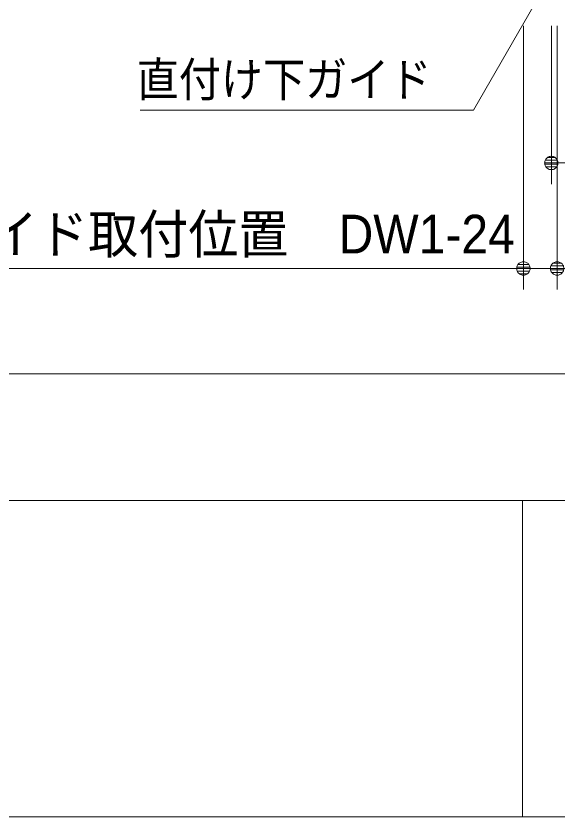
# Model space of a CAD drawing. Units: millimetres, scale not verified. Extents: x -6062 to 6062, y -3045 to 3045.
# Drawn here: x -4418 to -3904, y -2770 to -2011 of the extents above; entities that cross this region are included whole.
import ezdxf
from ezdxf.enums import TextEntityAlignment as Align

# ---------------------------------------------------------------- set-up
doc = ezdxf.new("R2010")
doc.units = ezdxf.units.MM
doc.header["$LTSCALE"] = 20
for name, color, linetype, lineweight in [('0-0_2寸法-2', 7, 'Continuous', 9), ('0-1_0', 7, 'Continuous', 9), ('0-2_2寸法-1', 7, 'Continuous', 9), ('0-3_2寸法-3', 7, 'Continuous', 9), ('0-5_1図面枠', 7, 'Continuous', 9)]:
    doc.layers.add(name, color=color, linetype=linetype, lineweight=lineweight)
doc.styles.add('ＭＳ ゴシック', font='')
doc.styles.add('ＭＳ Ｐゴシック', font='')
doc.styles.get('ＭＳ ゴシック').set_extended_font_data('MS Gothic')
doc.styles.get('ＭＳ Ｐゴシック').set_extended_font_data('MS PGothic')

# ---------------------------------------------------------------- blocks, each defined once
blk = doc.blocks.new('_Dot')
at = {"layer": '0-1_0'}
for p, q in [((-10, 0), (-20, 0)), ((9.78, 2), (-9.78, 2)), ((7.99, 6), (-7.99, 6)), ((9.16, -3.98), (-9.16, -3.98)), ((6, -7.98), (-6, -7.98))]:
    blk.add_line(p, q, dxfattribs=at)
for points in [[(10, 0), (9.92, 1.25), (9.69, 2.49), (9.3, 3.68), (8.76, 4.82), (8.09, 5.88), (7.29, 6.85), (6.37, 7.71), (5.36, 8.44), (4.26, 9.05), (3.09, 9.51), (1.87, 9.82), (0.63, 9.98), (-0.63, 9.98), (-1.87, 9.82), (-3.09, 9.51), (-4.26, 9.05), (-5.36, 8.44), (-6.37, 7.71), (-7.29, 6.85), (-8.09, 5.88), (-8.76, 4.82), (-9.3, 3.68), (-9.69, 2.49), (-9.92, 1.25), (-10, 0), (0, 0)], [(-10, 0), (-9.92, -1.25), (-9.69, -2.49), (-9.3, -3.68), (-8.76, -4.82), (-8.09, -5.88), (-7.29, -6.85), (-6.37, -7.71), (-5.36, -8.44), (-4.26, -9.05), (-3.09, -9.51), (-1.87, -9.82), (-0.63, -9.98), (0.63, -9.98), (1.87, -9.82), (3.09, -9.51), (4.26, -9.05), (5.36, -8.44), (6.37, -7.71), (7.29, -6.85), (8.09, -5.88), (8.76, -4.82), (9.3, -3.68), (9.69, -2.49), (9.92, -1.25), (10, 0), (0, 0)]]:
    blk.add_lwpolyline(points, close=True, dxfattribs=at)
blk = doc.blocks.new('グループ-90')
at = {"layer": '0-5_1図面枠'}
for p, q in [((-80000, -49400), (80000, -49400)), ((-43000, -49400), (-43000, -55400))]:
    blk.add_line(p, q, dxfattribs=at)
blk.add_lwpolyline([(-80000, 55400), (80000, 55400), (80000, -55400), (-80000, -55400)], close=True, dxfattribs=at)
blk = doc.blocks.new('図面枠')
at = {"layer": '0-5_1図面枠'}
blk.add_blockref('グループ-90', (0, 0), dxfattribs=at)

msp = doc.modelspace()

# ---------------------------------------------------------------- linework, layer by layer
at = {"layer": '0-0_2寸法-2'}
for p, q in [((-3936.5, -2020), (-3936.5, -2270)), ((-3904.5, -2020), (-3904.5, -2270)), ((-3949.21, -2250), (-3961.92, -2250)), ((-3936.5, -2250), (-3904.5, -2250))]:
    msp.add_line(p, q, dxfattribs=at)
at = {"layer": '0-2_2寸法-1'}
for p, q in [((-3936.5, -2020), (-3936.5, -2270)), ((-3910, -2020), (-3910, -2170)), ((-4702.79, -2250), (-3949.21, -2250)), ((-4709.79, -2350), (-1532.21, -2350))]:
    msp.add_line(p, q, dxfattribs=at)
at = {"layer": '0-3_2寸法-3'}
msp.add_lwpolyline([(-3920.5, -1990), (-3984.01, -2100), (-4300.02, -2100)], dxfattribs=at)

# ---------------------------------------------------------------- block references
at = {"layer": '0-0_2寸法-2', "xscale": 0.6356201, "yscale": 0.6356201}
msp.add_blockref('_Dot', (-3936.5, -2250), dxfattribs=at)
at = {"layer": '0-0_2寸法-2', "xscale": 0.6356201, "yscale": 0.6356201, "rotation": 180}
msp.add_blockref('_Dot', (-3904.5, -2250), dxfattribs=at)
at = {"layer": '0-2_2寸法-1', "xscale": 0.6356201, "yscale": 0.6356201, "rotation": 180}
msp.add_blockref('_Dot', (-3910, -2150), dxfattribs=at)
at = {"layer": '0-2_2寸法-1', "xscale": 0.6356201, "yscale": 0.6356201}
msp.add_blockref('_Dot', (-3936.5, -2250), dxfattribs=at)
at = {"layer": '0-5_1図面枠', "xscale": 0.05, "yscale": 0.05}
msp.add_blockref('図面枠', (-1787.5, 0), dxfattribs=at)

# ---------------------------------------------------------------- texts
at = {"layer": '0-2_2寸法-1', "style": 'ＭＳ Ｐゴシック', "width": 0.95}
msp.add_text('直付け下ガイド取付位置\u3000DW1-24', height=36.69, dxfattribs=at).set_placement((-4682.38, -2246.79), align=Align.BOTTOM_LEFT)
at = {"layer": '0-3_2寸法-3', "style": 'ＭＳ ゴシック', "width": 0.9}
msp.add_text('直付け下ガイド', height=32.55, dxfattribs=at).set_placement((-4303.47, -2096.83), align=Align.BOTTOM_LEFT)

doc.saveas('drawing.dxf')
